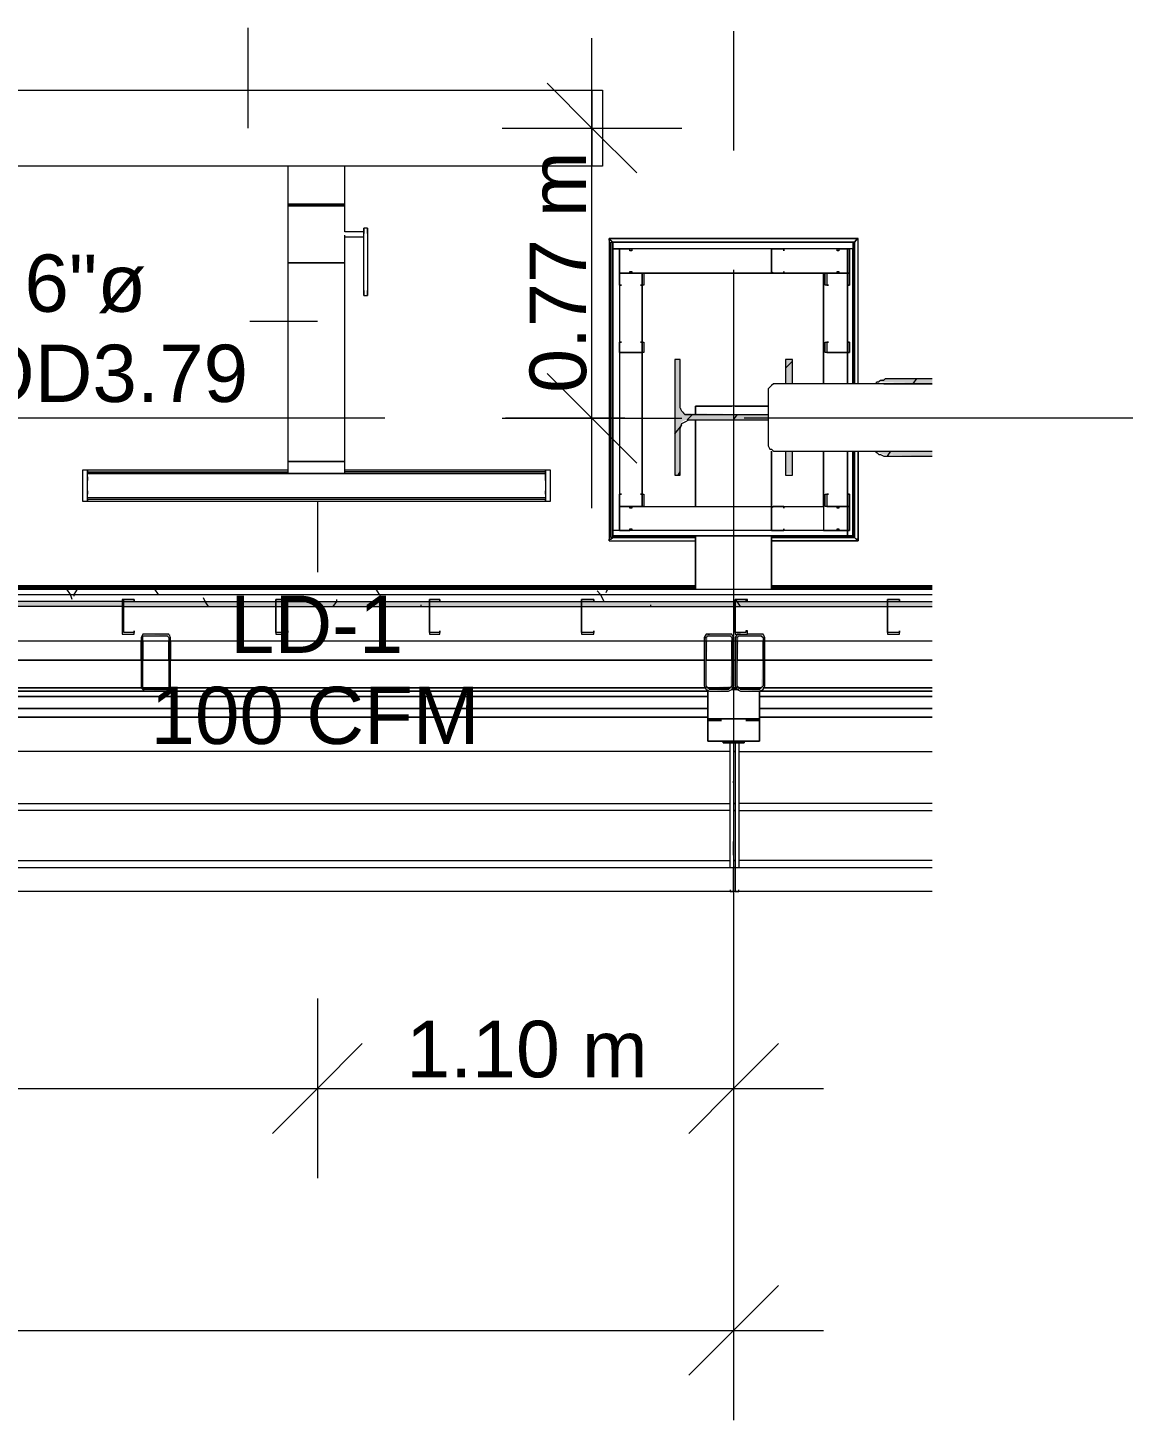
# Model space of a CAD drawing. Header units: metres. Extents: x -2 to 237, y -8 to 52.
# Drawn here: x 53.977 to 56.883, y 7.197 to 10.889 of the extents above; entities that cross this region are included whole.
import ezdxf

# ---------------------------------------------------------------- set-up
doc = ezdxf.new("R2010")
doc.units = ezdxf.units.M
doc.layers.add('HVAC - Ductos', color=5, linetype='Continuous', lineweight=0)
doc.layers.add('PDF4_Text', color=7, linetype='Continuous', lineweight=0)
doc.layers.add('PDF4_Geometry', color=7, linetype='Continuous', lineweight=0, true_color=0xaaaaaa)
doc.layers.add('PDF4_Solid Fills', color=7, linetype='Continuous', lineweight=0, true_color=0xffffff)
doc.styles.add('PDF Helvetica', font='')
doc.styles.get('PDF Helvetica').set_extended_font_data('Helvetica')

msp = doc.modelspace()

# ---------------------------------------------------------------- hatches: boundary and pattern name
at = {"layer": 'PDF4_Solid Fills', "lineweight": 0, "transparency": 33554559}
h = msp.add_hatch(color=256, dxfattribs=at)
h.paths.add_polyline_path([(56.0051, 9.767), (55.9868, 9.767), (55.9868, 9.7074), (56.0051, 9.7074)])
h.paths.add_polyline_path([(55.7073, 9.8815), (55.7073, 10.0098), (55.6936, 10.0098), (55.6936, 9.7028), (55.7073, 9.7028), (55.7073, 9.8311), (55.7119, 9.8448), (55.7211, 9.8494), (55.941, 9.8494), (55.941, 9.8632), (55.7211, 9.8678), (55.7165, 9.8724), (55.7119, 9.8724), (55.7119, 9.8815)])
h.paths.add_polyline_path([(55.9868, 9.9457), (56.0051, 9.9457), (56.0051, 10.0098), (55.9868, 10.0098)])
h = msp.add_hatch(color=256, dxfattribs=at)
h.paths.add_polyline_path([(56.2297, 9.767), (56.2342, 9.7624), (56.248, 9.7578), (56.3763, 9.7532), (56.3763, 9.767)])
h.paths.add_polyline_path([(56.3763, 9.9457), (56.3763, 9.9594), (56.248, 9.9594), (56.2342, 9.9548), (56.2251, 9.9503)])
h = msp.add_hatch(color=256, dxfattribs=at)
h.paths.add_polyline_path([(4.7138, 9.3546), (4.7138, 9.3684), (4.613, 9.3684), (4.613, 9.3546)])
h.paths.add_polyline_path([(51.3915, 9.3684), (51.3915, 9.3546), (52.1978, 9.3546), (52.1978, 9.3684)])
h.paths.add_polyline_path([(52.2024, 9.3684), (52.2024, 9.3546), (54.2275, 9.3546), (54.2275, 9.3684)])
h.paths.add_polyline_path([(54.2321, 9.3684), (54.2321, 9.3546), (56.3763, 9.3546), (56.3763, 9.3684)])
h.paths.add_polyline_path([(49.3618, 9.3684), (49.3618, 9.3546), (51.3869, 9.3546), (51.3869, 9.3684)])
h.paths.add_polyline_path([(47.3321, 9.3684), (47.3321, 9.3546), (49.3572, 9.3546), (49.3572, 9.3684)])
h.paths.add_polyline_path([(46.5212, 9.3684), (46.5212, 9.3546), (47.3275, 9.3546), (47.3275, 9.3684)])
h.paths.add_polyline_path([(44.4915, 9.3684), (44.4915, 9.3546), (46.5166, 9.3546), (46.5166, 9.3684)])
h.paths.add_polyline_path([(42.4619, 9.3684), (42.4619, 9.3546), (44.4869, 9.3546), (44.4869, 9.3684)])
h.paths.add_polyline_path([(41.6509, 9.3684), (41.6509, 9.3546), (42.4573, 9.3546), (42.4573, 9.3684)])
h.paths.add_polyline_path([(39.6212, 9.3684), (39.6212, 9.3546), (41.6463, 9.3546), (41.6463, 9.3684)])
h.paths.add_polyline_path([(36.7806, 9.3684), (36.7806, 9.3546), (39.6167, 9.3546), (39.6167, 9.3684)])
h.paths.add_polyline_path([(34.751, 9.3684), (34.751, 9.3546), (36.776, 9.3546), (36.776, 9.3684)])
h.paths.add_polyline_path([(31.9104, 9.3684), (31.9104, 9.3546), (34.7464, 9.3546), (34.7464, 9.3684)])
h.paths.add_polyline_path([(29.8807, 9.3684), (29.8807, 9.3546), (31.9058, 9.3546), (31.9058, 9.3684)])
h.paths.add_polyline_path([(29.0697, 9.3684), (29.0697, 9.3546), (29.8761, 9.3546), (29.8761, 9.3684)])
h.paths.add_polyline_path([(27.0401, 9.3684), (27.0401, 9.3546), (29.0652, 9.3546), (29.0652, 9.3684)])
h.paths.add_polyline_path([(25.0105, 9.3684), (25.0105, 9.3546), (27.0355, 9.3546), (27.0355, 9.3684)])
h.paths.add_polyline_path([(24.1995, 9.3684), (24.1995, 9.3546), (25.0059, 9.3546), (25.0059, 9.3684)])
h.paths.add_polyline_path([(22.1698, 9.3684), (22.1698, 9.3546), (24.1949, 9.3546), (24.1949, 9.3684)])
h.paths.add_polyline_path([(20.1402, 9.3684), (20.1402, 9.3546), (22.1652, 9.3546), (22.1652, 9.3684)])
h.paths.add_polyline_path([(19.3292, 9.3684), (19.3292, 9.3546), (20.1356, 9.3546), (20.1356, 9.3684)])
h.paths.add_polyline_path([(17.2996, 9.3684), (17.2996, 9.3546), (19.3247, 9.3546), (19.3247, 9.3684)])
h.paths.add_polyline_path([(14.4589, 9.3684), (14.4589, 9.3546), (17.295, 9.3546), (17.295, 9.3684)])
h.paths.add_polyline_path([(12.4293, 9.3684), (12.4293, 9.3546), (14.4543, 9.3546), (14.4543, 9.3684)])
h.paths.add_polyline_path([(9.5887, 9.3684), (9.5887, 9.3546), (12.4247, 9.3546), (12.4247, 9.3684)])
h.paths.add_polyline_path([(7.559, 9.3684), (7.559, 9.3546), (9.5841, 9.3546), (9.5841, 9.3684)])
h.paths.add_polyline_path([(6.7481, 9.3684), (6.7481, 9.3546), (7.5544, 9.3546), (7.5544, 9.3684)])
h.paths.add_polyline_path([(4.7184, 9.3684), (4.7184, 9.3546), (6.7435, 9.3546), (6.7435, 9.3684)])
h = msp.add_hatch(color=256, dxfattribs=at)
h.paths.add_polyline_path([(54.287, 9.2813), (54.3557, 9.2768), (54.3557, 9.2813)])
h.paths.add_polyline_path([(54.2825, 9.2722), (54.2779, 9.2722), (54.2779, 9.1393)])
h.paths.add_polyline_path([(54.287, 9.1347), (54.3457, 9.1302), (54.3466, 9.1302), (54.3466, 9.1347)])
h.paths.add_polyline_path([(54.3512, 9.1393), (54.3466, 9.1393), (54.3512, 9.1347)])
h.paths.add_polyline_path([(54.3557, 9.2722), (54.3512, 9.2722), (54.3512, 9.1393), (54.3557, 9.2708)])
msp.add_hatch(color=256, dxfattribs=at).paths.add_polyline_path([(55.7715, 9.1439), (55.7761, 9.1484), (55.7807, 9.2768), (55.8448, 9.2768), (55.8402, 9.1439), (55.7807, 9.1393), (55.7807, 9.1439), (55.7761, 9.1439), (55.7761, 9.1347), (55.7853, 9.1347), (55.8349, 9.1302), (55.8356, 9.1302), (55.8356, 9.1347), (55.8448, 9.1393), (55.8493, 9.2813), (55.7761, 9.2813), (55.7715, 9.2768)])
h = msp.add_hatch(color=256, dxfattribs=at)
h.paths.add_polyline_path([(55.8585, 9.1439), (55.8585, 9.1347), (55.8677, 9.1393), (55.8631, 9.1439)])
h.paths.add_polyline_path([(55.9273, 9.1393), (55.9318, 9.2805), (55.9318, 9.2813), (55.8585, 9.2813), (55.8539, 9.2768), (55.8539, 9.1439), (55.8585, 9.1484), (55.8631, 9.2768), (55.9273, 9.2768), (55.9227, 9.1439), (55.9181, 9.1393), (55.9273, 9.1347)])
h.paths.add_polyline_path([(55.8677, 9.1347), (55.9173, 9.1302), (55.9181, 9.1302), (55.9181, 9.1347)])

# ---------------------------------------------------------------- linework, layer by layer
at = {"layer": 'HVAC - Ductos', "lineweight": 0}
for points in [[(54.5619, 10.6237), (54.5619, 10.8894)], [(55.4737, 9.6157), (55.4737, 10.862)], [(55.3546, 10.7428), (55.4737, 10.6237), (55.5928, 10.5046)], [(55.2355, 10.6237), (55.4737, 10.6237), (55.7119, 10.6237)], [(54.8689, 10.1931), (54.8689, 10.3442), (54.8689, 10.3488), (54.8689, 10.3534), (54.8689, 10.358), (54.8689, 10.3534), (54.8689, 10.3488), (54.8689, 10.3442), (54.8689, 10.3488), (54.8185, 10.3488), (54.8185, 10.4176), (54.8185, 10.4221), (54.8185, 10.5229), (54.8093, 10.5229), (54.7956, 10.5229), (54.7819, 10.5229), (54.7635, 10.5229), (54.7452, 10.5229), (54.7223, 10.5229), (54.7039, 10.5229), (54.6902, 10.5229), (54.6765, 10.5229), (54.6719, 10.5229), (54.6673, 10.5229), (54.6673, 10.4221), (54.6673, 10.4176), (54.6673, 10.2663), (54.6719, 10.2663), (54.6765, 10.2663), (54.6902, 10.2663), (54.7039, 10.2663), (54.7223, 10.2663), (54.7452, 10.2663), (54.7635, 10.2663), (54.7819, 10.2663), (54.7956, 10.2663), (54.8093, 10.2663), (54.8185, 10.2663), (54.8185, 10.3351), (54.8689, 10.3351)], [(54.8689, 10.358), (54.8689, 10.3534), (54.8689, 10.358)], [(54.8781, 10.358), (54.8689, 10.358)], [(54.8781, 10.358), (54.8781, 10.3534), (54.8781, 10.358)], [(54.8781, 10.3442), (54.8781, 10.3488), (54.8781, 10.3534), (54.8781, 10.358), (54.8781, 10.3534), (54.8781, 10.3488), (54.8781, 10.3442), (54.8781, 10.1931)], [(54.8185, 10.3351), (54.8185, 10.3396)], [(54.8689, 10.1793), (54.8781, 10.1793)], [(54.7452, 10.1106), (54.5665, 10.1106)], [(55.3546, 9.9731), (55.4737, 9.854), (55.5928, 9.7349)], [(55.2355, 9.854), (55.4737, 9.854), (55.7119, 9.854)], [(54.1359, 9.6936), (54.1359, 9.7165), (54.1359, 9.712), (54.6673, 9.712)], [(54.6673, 9.7165), (54.1359, 9.7165)], [(54.6673, 9.7395), (54.6719, 9.7395), (54.6811, 9.7395), (54.6902, 9.7395), (54.7085, 9.7395), (54.7269, 9.7395), (54.7452, 9.7395), (54.7635, 9.7395), (54.7819, 9.7395), (54.7956, 9.7395), (54.8093, 9.7395), (54.8139, 9.7395), (54.8185, 9.7395)], [(54.8185, 9.7395), (54.8093, 9.7395), (54.7956, 9.7395), (54.7819, 9.7395), (54.7635, 9.7395), (54.7452, 9.7395), (54.7223, 9.7395), (54.7039, 9.7395), (54.6902, 9.7395), (54.6765, 9.7395), (54.6719, 9.7395), (54.6673, 9.7395)], [(55.35, 9.6936), (55.35, 9.7165), (55.35, 9.712), (54.8185, 9.712)], [(55.35, 9.7165), (54.8185, 9.7165)], [(55.35, 9.657), (55.35, 9.6341), (55.35, 9.6387), (54.1359, 9.6387), (54.1359, 9.6341), (54.1359, 9.657)], [(54.1359, 9.6341), (55.35, 9.6341)], [(54.7452, 9.6341), (54.7452, 9.4462)]]:
    msp.add_lwpolyline(points, dxfattribs=at)
for points in [[(53.0271, 10.7245), (55.4737, 10.7245), (55.4737, 10.5229), (53.0271, 10.5229)], [(55.5012, 10.7245), (55.5012, 10.5229), (55.4737, 10.5229), (55.4737, 10.7245)], [(54.8185, 10.4221), (54.8093, 10.4221), (54.7956, 10.4221), (54.7819, 10.4221), (54.7635, 10.4221), (54.7452, 10.4221), (54.7223, 10.4221), (54.7039, 10.4221), (54.6902, 10.4221), (54.6765, 10.4221), (54.6719, 10.4221), (54.6673, 10.4221), (54.6719, 10.4221), (54.6765, 10.4221), (54.6902, 10.4221), (54.7039, 10.4221), (54.7223, 10.4221), (54.7452, 10.4221), (54.7635, 10.4221), (54.7819, 10.4221), (54.7956, 10.4221), (54.8093, 10.4221)], [(54.7452, 10.4221), (54.7635, 10.4221), (54.7819, 10.4221), (54.7956, 10.4221), (54.8093, 10.4221), (54.8185, 10.4221), (54.8093, 10.4221), (54.7956, 10.4221), (54.7819, 10.4221), (54.7635, 10.4221), (54.7452, 10.4221), (54.7223, 10.4221), (54.7039, 10.4221), (54.6902, 10.4221), (54.6765, 10.4221), (54.6719, 10.4221), (54.6673, 10.4221), (54.6719, 10.4221), (54.6765, 10.4221), (54.6902, 10.4221), (54.7039, 10.4221), (54.7223, 10.4221)], [(54.8185, 10.4176), (54.8093, 10.4176), (54.7956, 10.4176), (54.7819, 10.4176), (54.7635, 10.4176), (54.7452, 10.4176), (54.7223, 10.4176), (54.7039, 10.4176), (54.6902, 10.4176), (54.6765, 10.4176), (54.6719, 10.4176), (54.6673, 10.4176), (54.6719, 10.4176), (54.6765, 10.4176), (54.6902, 10.4176), (54.7039, 10.4176), (54.7223, 10.4176), (54.7452, 10.4176), (54.7635, 10.4176), (54.7819, 10.4176), (54.7956, 10.4176), (54.8093, 10.4176)], [(54.6673, 10.4176), (54.6719, 10.4176), (54.6765, 10.4176), (54.6902, 10.4176), (54.7039, 10.4176), (54.7223, 10.4176), (54.7452, 10.4176), (54.7635, 10.4176), (54.7819, 10.4176), (54.7956, 10.4176), (54.8093, 10.4176), (54.8185, 10.4176), (54.8093, 10.4176), (54.7956, 10.4176), (54.7819, 10.4176), (54.7635, 10.4176), (54.7452, 10.4176), (54.7223, 10.4176), (54.7039, 10.4176), (54.6902, 10.4176), (54.6765, 10.4176), (54.6719, 10.4176)], [(54.6673, 9.7074), (54.6719, 9.7074), (54.6811, 9.7074), (54.6902, 9.7074), (54.7085, 9.7074), (54.7269, 9.7074), (54.7452, 9.7074), (54.7635, 9.7074), (54.7819, 9.7074), (54.7956, 9.7074), (54.8093, 9.7074), (54.8139, 9.7074), (54.8185, 9.7074), (54.8185, 9.7395), (54.8185, 10.2663), (54.8093, 10.2663), (54.7956, 10.2663), (54.7819, 10.2663), (54.7635, 10.2663), (54.7452, 10.2663), (54.7223, 10.2663), (54.7039, 10.2663), (54.6902, 10.2663), (54.6765, 10.2663), (54.6719, 10.2663), (54.6673, 10.2663), (54.6673, 9.7395)], [(54.8689, 10.1931), (54.8689, 10.1885), (54.8689, 10.1839), (54.8689, 10.1793), (54.8689, 10.1839), (54.8689, 10.1885)], [(54.8781, 10.1931), (54.8781, 10.1885), (54.8781, 10.1839), (54.8781, 10.1793), (54.8781, 10.1839), (54.8781, 10.1885)], [(54.1221, 9.6341), (54.1359, 9.6341), (54.1359, 9.7165), (54.1221, 9.7165)], [(55.3637, 9.6341), (55.3637, 9.7165), (55.35, 9.7165), (55.35, 9.6341)], [(54.1359, 9.7074), (55.35, 9.7074), (54.1359, 9.7074), (55.35, 9.7074), (55.35, 9.6433), (54.1359, 9.6433)], [(54.1359, 9.6982), (54.1359, 9.6936), (54.1359, 9.6891), (54.1359, 9.6936)], [(55.35, 9.6891), (55.35, 9.6936), (55.35, 9.6982), (55.35, 9.6936)], [(54.1359, 9.6616), (54.1359, 9.657), (54.1359, 9.6524), (54.1359, 9.657)], [(55.35, 9.6524), (55.35, 9.657), (55.35, 9.6616), (55.35, 9.657)]]:
    msp.add_lwpolyline(points, close=True, dxfattribs=at)
at = {"layer": 'HVAC - Ductos', "color": 252, "lineweight": 0, "true_color": 0x939598}
for points in [[(54.7452, 8.3146), (54.7452, 8.0763), (54.7452, 7.8381)], [(55.8493, 8.3146), (55.8493, 8.0763), (55.8493, 7.8381)], [(54.8643, 8.1954), (54.7452, 8.0763), (54.6261, 7.9572)], [(55.9685, 8.1954), (55.8493, 8.0763), (55.7303, 7.9572)], [(6.6289, 8.0763), (17.4508, 8.0763), (19.4621, 8.0763), (21.7666, 8.0763), (23.8742, 8.0763), (26.866, 8.0763), (29.0606, 8.0763), (31.5576, 8.0763), (33.6377, 8.0763), (35.704, 8.0763), (38.6683, 8.0763), (40.7575, 8.0763), (43.1582, 8.0763), (45.165, 8.0763), (47.9644, 8.0763), (49.9391, 8.0763), (52.3582, 8.0763), (54.7452, 8.0763), (56.0876, 8.0763)], [(55.8493, 7.6732), (55.8493, 7.4349), (55.8493, 7.1967)], [(55.9685, 7.554), (55.8493, 7.4349), (55.7303, 7.3158)], [(6.6289, 7.4349), (16.0625, 7.4349), (25.2579, 7.4349), (37.4404, 7.4349), (46.6541, 7.4349), (56.0876, 7.4349)]]:
    msp.add_lwpolyline(points, dxfattribs=at)
at = {"layer": 'PDF4_Geometry', "lineweight": 0}
for points in [[(55.8493, 10.8803), (55.8493, 10.5641)], [(56.1793, 10.3305), (55.5195, 10.3305)], [(55.5195, 10.3305), (55.5195, 9.5287)], [(55.5195, 10.3305), (55.5195, 9.5287)], [(55.5195, 10.3305), (55.5195, 9.5287)], [(55.5195, 10.3305), (55.5195, 9.5287)], [(56.1793, 10.3305), (55.5195, 10.3305)], [(55.5286, 10.3214), (56.1701, 10.3214), (55.5286, 10.3214)], [(55.5286, 10.3214), (55.5286, 9.5425), (55.5286, 10.3214)], [(55.5286, 10.3214), (56.1701, 10.3214), (55.5286, 10.3214)], [(56.1701, 10.3214), (55.5286, 10.3214), (56.1701, 10.3214)], [(56.1793, 9.9457), (56.1793, 10.3305)], [(56.1793, 9.9457), (56.1793, 10.3305)], [(56.1793, 9.9457), (56.1793, 10.3305)], [(56.1793, 9.9457), (56.1793, 10.3305)], [(55.8493, 10.248), (55.8493, 8.791)], [(55.941, 9.8632), (55.7303, 9.8632), (55.7211, 9.8632), (55.7119, 9.8724), (55.7073, 9.8815), (55.7073, 10.0098), (55.6936, 10.0098), (55.6936, 9.7028), (55.7073, 9.7028), (55.7073, 9.8265), (55.7119, 9.8402), (55.7211, 9.8448), (55.7303, 9.8494), (55.941, 9.8494)], [(56.0052, 9.9457), (56.0052, 10.0098), (55.9868, 10.0098), (55.9868, 9.9457)], [(55.9868, 9.9869), (56.0052, 10.0052)], [(56.3763, 9.9457), (55.9548, 9.9457), (55.9502, 9.9411), (55.9456, 9.9365), (55.941, 9.9319), (55.941, 9.9273), (55.941, 9.9227), (55.941, 9.7898), (55.941, 9.7853), (55.941, 9.7807), (55.9456, 9.7716), (55.9502, 9.7716), (55.9548, 9.767), (56.3763, 9.767)], [(56.2251, 9.9457), (56.2297, 9.9503), (56.2342, 9.9503), (56.2388, 9.9548), (56.248, 9.9548), (56.2525, 9.9594), (56.3762, 9.9594)], [(56.248, 9.9457), (56.2525, 9.9457), (56.3762, 9.9457)], [(56.3259, 9.9457), (56.335, 9.9594)], [(55.7257, 9.8494), (55.7394, 9.8632)], [(55.8677, 9.886), (55.8631, 9.886), (55.8585, 9.886), (55.8539, 9.886), (55.8585, 9.886), (55.8631, 9.886), (55.8677, 9.886), (55.941, 9.886), (55.7486, 9.886), (55.8265, 9.886), (55.8311, 9.886), (55.8356, 9.886), (55.8402, 9.886), (55.8448, 9.886), (55.8402, 9.886), (55.8356, 9.886), (55.8311, 9.886), (55.8265, 9.886)], [(55.8493, 9.8494), (55.8585, 9.8632)], [(54.9239, 9.854), (53.6547, 9.854)], [(55.5607, 9.854), (55.2446, 9.854)], [(55.6936, 9.8128), (55.7119, 9.8357)], [(57.3338, 9.854), (55.8769, 9.854)], [(55.9502, 9.6203), (55.9502, 9.767), (55.9502, 9.6203)], [(55.9868, 9.767), (55.9868, 9.7028), (56.0052, 9.7028), (56.0052, 9.767)], [(56.1701, 9.767), (56.1701, 9.5379), (56.1701, 9.767)], [(56.1701, 9.767), (56.1701, 9.5379), (56.1701, 9.767)], [(56.2251, 9.767), (56.2297, 9.7624), (56.2342, 9.7578), (56.2388, 9.7578), (56.248, 9.7532), (56.2525, 9.7532), (56.3762, 9.7532)], [(56.248, 9.767), (56.2525, 9.767), (56.3762, 9.767)], [(56.2571, 9.7532), (56.2663, 9.767)], [(55.7027, 9.7028), (55.7073, 9.712)], [(55.5195, 9.5287), (55.5195, 9.5333), (55.5241, 9.5333), (55.5286, 9.5379)], [(55.5195, 9.5287), (55.5195, 9.5333), (55.5241, 9.5333), (55.5286, 9.5379)], [(55.5195, 9.5333), (55.5195, 9.5287)], [(55.5195, 9.5333), (55.5195, 9.5287)], [(55.5195, 9.5287), (55.7486, 9.5287)], [(55.5195, 9.5287), (55.7486, 9.5287)], [(55.5195, 9.5287), (55.7486, 9.5287)], [(55.5195, 9.5287), (55.7486, 9.5287)], [(55.5241, 9.5379), (55.7486, 9.5379)], [(55.5241, 9.5379), (55.5286, 9.5379)], [(55.5286, 9.5425), (56.1655, 9.5425), (55.5286, 9.5425)], [(55.5286, 9.5379), (55.7486, 9.5379)], [(55.7486, 9.5379), (55.5286, 9.5379)], [(55.5286, 9.5379), (55.7486, 9.5379)], [(4.613, 9.4005), (56.3763, 9.4005)], [(4.613, 9.3867), (56.3763, 9.3867)], [(46.7548, 9.4005), (55.7486, 9.4005)], [(46.7548, 9.4005), (55.7486, 9.4005)], [(55.7486, 9.4005), (46.7548, 9.4005)], [(46.7548, 9.4005), (55.7486, 9.4005)], [(55.7486, 9.4005), (46.7548, 9.4005)], [(46.7548, 9.4005), (55.7486, 9.4005)], [(46.7548, 9.4005), (55.7486, 9.4005)], [(55.7486, 9.4005), (46.7548, 9.4005)], [(56.3763, 9.4005), (55.9502, 9.4005)], [(56.3763, 9.4005), (55.9502, 9.4005)], [(55.9502, 9.4005), (56.3763, 9.4005)], [(56.3763, 9.4005), (55.9502, 9.4005)], [(55.9502, 9.4005), (56.3763, 9.4005)], [(56.3763, 9.4005), (55.9502, 9.4005)], [(54.2275, 9.3546), (53.8243, 9.3546), (53.4165, 9.3546), (53.0133, 9.3546), (52.6056, 9.3546), (52.2024, 9.3546), (51.7946, 9.3546), (51.3915, 9.3546)], [(54.2275, 9.3684), (53.8243, 9.3684), (53.4165, 9.3684), (53.0133, 9.3684), (52.6056, 9.3684), (52.2024, 9.3684)], [(54.2321, 9.3684), (54.6353, 9.3684), (55.043, 9.3684), (55.4462, 9.3684), (55.8539, 9.3684), (56.2571, 9.3684), (56.3762, 9.3684)], [(54.2321, 9.3546), (54.6353, 9.3546), (55.043, 9.3546), (55.4462, 9.3546), (55.8539, 9.3546), (56.2571, 9.3546), (56.3762, 9.3546)], [(55.7715, 9.2722), (55.7761, 9.2722)], [(55.7807, 9.2813), (55.7853, 9.2813)], [(55.8677, 9.2813), (55.8585, 9.2813), (55.8539, 9.2722), (55.8539, 9.1439), (55.8585, 9.1347), (55.8677, 9.1301), (55.9181, 9.1301), (55.9273, 9.1347), (55.9318, 9.1439), (55.9318, 9.2722), (55.9273, 9.2813), (55.9181, 9.2813), (55.886, 9.2813)], [(56.3763, 9.263), (4.613, 9.263)], [(54.2779, 9.2126), (54.2779, 9.263)], [(54.2825, 9.263), (54.2825, 9.2126)], [(54.3512, 9.2126), (54.3512, 9.263)], [(54.3558, 9.263), (54.3558, 9.2126)], [(55.7715, 9.263), (55.7715, 9.2126)], [(55.7761, 9.263), (55.7761, 9.2126)], [(55.8448, 9.2126), (55.8448, 9.263)], [(55.8493, 9.2126), (55.8493, 9.263)], [(55.8539, 9.263), (55.8539, 9.2126)], [(55.8585, 9.263), (55.8585, 9.2126)], [(55.9273, 9.2126), (55.9273, 9.263)], [(55.9318, 9.2126), (55.9318, 9.263)], [(55.8448, 9.1347), (55.8631, 9.1347), (55.8448, 9.1347)], [(55.8448, 9.1347), (55.8631, 9.1347), (55.8448, 9.1347)], [(54.2779, 9.0614), (54.3512, 9.0614)], [(49.7192, 8.5986), (52.7888, 8.5986), (52.7888, 8.6032), (52.7888, 8.6078), (52.7888, 8.6169), (52.7888, 8.6307), (52.7888, 8.6445), (52.7888, 8.6628), (52.7888, 8.9927), (52.7842, 8.9927), (52.7706, 8.9927), (52.7842, 8.9927), (52.7888, 8.9927), (52.798, 8.9927), (52.8118, 8.9927), (52.8026, 8.9927), (52.8118, 8.9927), (52.798, 8.9927), (52.798, 8.6628), (55.8402, 8.6628), (55.8402, 8.9927)], [(55.8539, 8.9927), (55.8631, 8.9927), (55.8769, 8.9927), (55.8677, 8.9927), (55.8769, 8.9927), (55.8219, 8.9927), (55.8402, 8.9927), (55.8356, 8.9927), (55.8402, 8.9927), (55.8219, 8.9927), (55.8219, 8.9973), (55.8219, 8.9927), (55.8769, 8.9927), (55.8677, 8.9927), (55.8769, 8.9927), (55.8631, 8.9927), (55.8539, 8.9927), (55.8493, 8.9927), (55.8356, 8.9927), (55.8493, 8.9927), (55.8539, 8.9927), (55.8539, 8.6628), (55.8539, 8.6445), (55.8539, 8.6307), (55.8539, 8.6169), (55.8539, 8.6078), (55.8539, 8.6032), (55.8539, 8.5986), (52.7842, 8.5986)], [(55.8311, 8.9927), (55.8219, 8.9927), (55.8311, 8.9927)], [(55.8311, 8.9927), (55.8219, 8.9927), (55.8311, 8.9927)], [(55.8493, 8.9927), (55.8493, 8.6628)], [(55.8631, 8.9927), (55.8631, 8.6628), (56.3762, 8.6628)], [(55.8402, 8.9697), (52.798, 8.9697)], [(55.8631, 8.9697), (56.3762, 8.9697)], [(55.8493, 8.8873), (55.8493, 8.8918)], [(52.798, 8.8323), (55.8402, 8.8323)], [(56.3762, 8.8323), (55.8631, 8.8323)], [(55.8402, 8.814), (52.798, 8.814)], [(55.8493, 8.791), (55.8493, 8.3146)], [(55.8631, 8.814), (56.3762, 8.814)], [(55.8493, 8.6948), (55.8493, 8.7315)], [(52.798, 8.6812), (55.8402, 8.6812)], [(56.3762, 8.6812), (55.8631, 8.6812)], [(34.4073, 8.6628), (37.4587, 8.6628), (37.4541, 8.6628), (40.5238, 8.6628), (40.5192, 8.6628), (43.5935, 8.6628), (43.5844, 8.6628), (46.6587, 8.6628), (46.6541, 8.6628), (49.7237, 8.6628), (49.7192, 8.6628), (52.7888, 8.6628), (52.7842, 8.6628), (55.8539, 8.6628), (55.8493, 8.6628), (56.3762, 8.6628)], [(56.3762, 8.5986), (55.8493, 8.5986), (55.8493, 8.6032), (55.8493, 8.6078), (55.8493, 8.6169), (55.8493, 8.6307), (55.8493, 8.6445), (55.8493, 8.6628), (55.8539, 8.6628)], [(55.8402, 8.6032), (55.8402, 8.5986), (55.8493, 8.5986), (55.8493, 8.6032)], [(55.8539, 8.6032), (55.8539, 8.5986), (55.8631, 8.5986), (55.8631, 8.6032)]]:
    msp.add_lwpolyline(points, dxfattribs=at)
for points in [[(55.5195, 10.3305), (56.1793, 10.3305), (56.1747, 10.3259), (56.1701, 10.3214), (55.5286, 10.3214), (55.5286, 9.5379), (55.5241, 9.5333), (55.5286, 9.5379), (55.5286, 10.3214), (56.1701, 10.3214), (55.5286, 10.3214), (56.1701, 10.3214), (56.1747, 10.3259), (56.1793, 10.3305), (55.5195, 10.3305), (55.5195, 10.3259)], [(56.0876, 9.9457), (56.0876, 10.2389), (55.6066, 10.2389), (55.6066, 9.6203), (56.0876, 9.6203), (56.0876, 9.5562), (55.547, 9.5562), (55.5286, 9.5562), (55.5286, 10.303), (55.547, 10.303), (55.547, 9.5562), (55.547, 9.6203), (55.6066, 9.6203), (56.0876, 9.6203), (56.0876, 9.767), (56.0876, 9.6203), (56.0876, 9.5562), (56.1518, 9.5562), (55.5286, 9.5562), (55.5286, 9.5425), (55.7486, 9.5425), (55.5286, 9.5425), (56.0876, 9.5425), (56.1701, 9.5425), (56.1701, 9.767), (56.1701, 9.5425), (56.1701, 9.767), (56.1701, 9.5379), (55.9502, 9.5379), (56.1701, 9.5379), (55.9502, 9.5379), (56.1701, 9.5379), (56.1747, 9.5333), (56.1793, 9.5333), (56.1793, 9.5287), (56.1793, 9.5333), (56.1747, 9.5333), (56.1701, 9.5379), (55.9502, 9.5379), (56.1701, 9.5379), (56.1747, 9.5333), (56.1793, 9.5333), (56.1793, 9.5287), (56.1793, 9.767), (56.1793, 9.5287), (55.9502, 9.5287), (56.1793, 9.5287), (55.9502, 9.5287), (56.1793, 9.5287), (56.1793, 9.767), (56.1793, 9.5287), (56.1793, 9.5333), (56.1747, 9.5333), (56.1701, 9.5379), (56.1701, 9.767), (56.1701, 9.5425), (56.1655, 9.5425), (56.1655, 9.767), (56.1655, 9.5425), (56.1518, 9.5425), (56.1518, 9.5562), (56.1518, 9.767), (56.1518, 9.5425), (55.5286, 9.5425), (55.5286, 10.3214), (55.5241, 10.3214), (55.5286, 10.3214), (55.5241, 10.3259), (55.5195, 10.3259), (55.5195, 10.3305), (55.5195, 10.3259), (55.5241, 10.3259), (55.5286, 10.3214), (55.5241, 10.3214), (55.5286, 10.3214), (55.5286, 9.5425), (55.5286, 9.6203), (55.5286, 10.2389), (55.5286, 10.3214), (55.5286, 9.5379), (55.5286, 10.3214), (56.1655, 10.3214), (56.1655, 10.303), (55.5286, 10.303), (55.5286, 10.3214), (55.5241, 10.3259), (55.5286, 10.3214), (56.1701, 10.3214), (56.1701, 9.9457), (56.1701, 10.3214), (56.1747, 10.3259), (56.1793, 10.3305), (56.1747, 10.3259), (56.1701, 10.3214), (56.1701, 10.2389), (56.1701, 9.9457), (56.1701, 10.3214), (56.1701, 9.9457), (56.1701, 10.3214), (56.1655, 10.3214), (56.1655, 9.9457), (56.1655, 10.303), (56.1518, 10.303), (56.1518, 9.9457), (56.1518, 10.2389), (56.0876, 10.2389)], [(55.5241, 9.5379), (55.5241, 10.3214)], [(55.547, 10.2389), (55.547, 10.2434), (55.547, 10.303), (55.579, 10.303), (55.579, 10.2984), (55.5744, 10.2984), (55.5744, 10.303), (55.547, 10.303), (55.547, 10.2434), (55.547, 10.2389), (55.5744, 10.2389), (55.5744, 10.2434), (55.579, 10.2434), (55.579, 10.2389)], [(55.6066, 10.2389), (56.0876, 10.2389), (56.1518, 10.2389), (56.1518, 10.303), (55.547, 10.303), (55.547, 10.2389)], [(55.9548, 10.2389), (55.9502, 10.2389), (55.9502, 10.2434), (55.9502, 10.303), (55.9548, 10.303), (55.9822, 10.303), (55.9822, 10.2984), (55.9822, 10.303), (55.9548, 10.303), (55.9502, 10.303), (55.9502, 10.2434), (55.9548, 10.2389), (55.9822, 10.2389)], [(56.1563, 10.303), (56.1563, 10.2434), (56.1563, 10.2389), (56.1242, 10.2389), (56.1242, 10.2434), (56.1288, 10.2434), (56.1288, 10.2389), (56.1563, 10.2389), (56.1563, 10.2434), (56.1563, 10.303), (56.1288, 10.303), (56.1288, 10.2984), (56.1242, 10.2984), (56.1242, 10.303)], [(56.1701, 10.3214), (56.1701, 9.9457)], [(56.1701, 10.3214), (56.1701, 9.9457)], [(55.547, 10.2389), (55.6066, 10.2389), (55.6111, 10.2389), (55.6111, 10.2068), (55.602, 10.2068), (55.6066, 10.2068), (55.6066, 10.2389), (55.547, 10.2389), (55.547, 10.2068)], [(55.547, 9.6203), (55.6066, 9.6203), (55.6066, 10.2389), (55.547, 10.2389)], [(55.9822, 10.2434), (55.9822, 10.2389)], [(56.0922, 10.2389), (56.0968, 10.2389), (56.1563, 10.2389), (56.1563, 10.2068), (56.1518, 10.2068), (56.1563, 10.2068), (56.1563, 10.2389), (56.0968, 10.2389), (56.0968, 10.2068), (56.1014, 10.2068), (56.0922, 10.2068)], [(55.5516, 10.2068), (55.547, 10.2068)], [(55.6111, 10.0281), (55.6066, 10.0281), (55.547, 10.0281), (55.547, 10.0556), (55.5516, 10.0556), (55.547, 10.0556), (55.547, 10.0281), (55.6066, 10.0281), (55.6066, 10.0556), (55.602, 10.0556), (55.6111, 10.0556)], [(56.1563, 10.0281), (56.0968, 10.0281), (56.0922, 10.0281), (56.0922, 10.0556), (56.1014, 10.0556), (56.0968, 10.0556), (56.0968, 10.0281), (56.1563, 10.0281), (56.1563, 10.0556)], [(56.1518, 10.0556), (56.1563, 10.0556)], [(55.7486, 9.8632), (55.7486, 9.886)], [(55.7486, 9.6203), (55.7486, 9.8494)], [(55.6111, 9.6203), (55.6066, 9.6203), (55.547, 9.6203), (55.547, 9.6524), (55.5516, 9.6524), (55.547, 9.6524), (55.547, 9.6203), (55.6066, 9.6203), (55.6066, 9.6524), (55.602, 9.6524), (55.6111, 9.6524)], [(56.1563, 9.6203), (56.0968, 9.6203), (56.0922, 9.6203), (56.0922, 9.6524), (56.1014, 9.6524), (56.0968, 9.6524), (56.0968, 9.6203), (56.1563, 9.6203), (56.1563, 9.6524)], [(56.1518, 9.6524), (56.1563, 9.6524)], [(55.547, 9.5562), (55.547, 9.6157), (55.547, 9.6203), (55.579, 9.6203), (55.579, 9.6157), (55.5744, 9.6157), (55.5744, 9.6203), (55.547, 9.6203), (55.547, 9.6157), (55.547, 9.5562), (55.5744, 9.5562), (55.5744, 9.5608), (55.579, 9.5608), (55.579, 9.5562)], [(55.9548, 9.5562), (55.9502, 9.5562), (55.9502, 9.6157), (55.9502, 9.6203), (55.9548, 9.6203), (55.9822, 9.6203), (55.9822, 9.6157), (55.9822, 9.6203), (55.9548, 9.6203), (55.9502, 9.6157), (55.9502, 9.5562), (55.9548, 9.5562), (55.9822, 9.5562)], [(56.1563, 9.6203), (56.1563, 9.6157), (56.1563, 9.5562), (56.1242, 9.5562), (56.1242, 9.5608), (56.1288, 9.5608), (56.1288, 9.5562), (56.1563, 9.5562), (56.1563, 9.6157), (56.1563, 9.6203), (56.1288, 9.6203), (56.1288, 9.6157), (56.1242, 9.6157), (56.1242, 9.6203)], [(55.5286, 9.5379), (55.5241, 9.5379), (55.7486, 9.5379)], [(55.7486, 9.4005), (55.7486, 9.5425)], [(55.9502, 9.4005), (55.9502, 9.5425)], [(56.1701, 9.5425), (55.9502, 9.5425)], [(55.9822, 9.5608), (55.9822, 9.5562)], [(46.7548, 9.4096), (55.7486, 9.4096)], [(46.7548, 9.4096), (55.7486, 9.4096)], [(46.7548, 9.405), (55.7486, 9.405)], [(56.3763, 9.4096), (55.9502, 9.4096)], [(56.3763, 9.4096), (55.9502, 9.4096)], [(56.3763, 9.405), (55.9502, 9.405)], [(56.3763, 9.4005), (55.9502, 9.4005)], [(54.2595, 9.3729), (54.2321, 9.3729), (54.2275, 9.3729), (54.2275, 9.2859), (54.2275, 9.2813), (54.2321, 9.2813), (54.2595, 9.2813), (54.2595, 9.2904), (54.2595, 9.2859), (54.2321, 9.2859), (54.2321, 9.3729), (54.2595, 9.3729), (54.2595, 9.3684)], [(54.6673, 9.3729), (54.6353, 9.3729), (54.6353, 9.2859), (54.6353, 9.2813), (54.6673, 9.2813), (54.6673, 9.2904), (54.6673, 9.2859), (54.6353, 9.2859), (54.6353, 9.3729), (54.6673, 9.3729), (54.6673, 9.3684)], [(55.0705, 9.3729), (55.043, 9.3729), (55.043, 9.2859), (55.043, 9.2813), (55.0705, 9.2813), (55.0705, 9.2904), (55.0705, 9.2859), (55.043, 9.2859), (55.043, 9.3729), (55.0705, 9.3729), (55.0705, 9.3684)], [(55.4782, 9.3729), (55.4508, 9.3729), (55.4462, 9.3729), (55.4462, 9.2859), (55.4462, 9.2813), (55.4508, 9.2813), (55.4782, 9.2813), (55.4782, 9.2904), (55.4782, 9.2859), (55.4508, 9.2859), (55.4462, 9.2859), (55.4462, 9.3729), (55.4508, 9.3729), (55.4782, 9.3729), (55.4782, 9.3684)], [(55.886, 9.3729), (55.8539, 9.3729), (55.8539, 9.2859), (55.8539, 9.2813), (55.886, 9.2813), (55.886, 9.2904), (55.8814, 9.2904), (55.8814, 9.2859), (55.8539, 9.2859), (55.8539, 9.3729), (55.8814, 9.3729), (55.8814, 9.3684), (55.886, 9.3684)], [(56.2892, 9.3729), (56.2617, 9.3729), (56.2571, 9.3729), (56.2571, 9.2859), (56.2571, 9.2813), (56.2617, 9.2813), (56.2892, 9.2813), (56.2892, 9.2904), (56.2892, 9.2859), (56.2617, 9.2859), (56.2571, 9.2859), (56.2571, 9.3729), (56.2617, 9.3729), (56.2892, 9.3729), (56.2892, 9.3684)], [(54.2779, 9.1393), (54.2825, 9.1347), (54.287, 9.1301), (54.3466, 9.1301), (54.3512, 9.1347), (54.3558, 9.1393), (54.3558, 9.2722), (54.3512, 9.2813), (54.3466, 9.2813), (54.287, 9.2813), (54.2825, 9.2813), (54.2779, 9.2722)], [(54.3466, 9.1347), (54.287, 9.1347), (54.2825, 9.1347), (54.2825, 9.1393), (54.2825, 9.2722), (54.2825, 9.2768), (54.287, 9.2768), (54.3466, 9.2768), (54.3512, 9.2722), (54.3512, 9.1393)], [(55.8356, 9.2813), (55.7853, 9.2813), (55.7761, 9.2813), (55.7715, 9.2722), (55.7715, 9.1439), (55.7761, 9.1347), (55.7853, 9.1301), (55.8356, 9.1301), (55.8448, 9.1347), (55.8493, 9.1439), (55.8493, 9.2722), (55.8448, 9.2813)], [(55.7761, 9.2722), (55.7807, 9.2768), (55.7853, 9.2768), (55.8356, 9.2768), (55.8402, 9.2768), (55.8448, 9.2722), (55.8448, 9.1439), (55.8402, 9.1393), (55.8356, 9.1347), (55.7853, 9.1347), (55.7807, 9.1393), (55.7761, 9.1439)], [(55.9181, 9.2768), (55.9227, 9.2768), (55.9273, 9.2722), (55.9273, 9.1439), (55.9227, 9.1393), (55.9181, 9.1347), (55.8677, 9.1347), (55.8631, 9.1393), (55.8585, 9.1439), (55.8585, 9.2722), (55.8631, 9.2768), (55.8677, 9.2768)], [(52.8209, 9.2126), (54.2779, 9.2126)], [(54.2825, 9.2126), (54.3145, 9.2126)], [(54.3145, 9.2126), (54.3512, 9.2126)], [(54.3558, 9.2126), (55.7715, 9.2126)], [(55.7761, 9.2126), (55.8448, 9.2126)], [(55.8539, 9.2126), (55.8493, 9.2126)], [(55.9273, 9.2126), (55.8585, 9.2126)], [(55.9318, 9.2126), (56.3763, 9.2126)], [(54.2779, 9.1393), (52.8209, 9.1393)], [(54.3145, 9.1301), (52.853, 9.1301)], [(54.3145, 9.1393), (54.2825, 9.1393)], [(55.7761, 9.1393), (54.3512, 9.1393), (54.3145, 9.1393), (54.3512, 9.1393)], [(55.7807, 9.1301), (54.3145, 9.1301)], [(55.8402, 9.1393), (55.7807, 9.1393)], [(55.8219, 8.9973), (55.7807, 8.9973), (55.7807, 9.0477), (55.7807, 9.0522), (55.7807, 9.0568), (55.7807, 9.0614), (55.7807, 9.1301), (55.7807, 9.0614), (55.7807, 9.0568), (55.7807, 9.0522), (55.7807, 9.0477), (55.7807, 8.9973), (55.8219, 8.9973), (55.8173, 8.9973), (55.8219, 8.9973), (55.8219, 8.9927)], [(55.9181, 8.9973), (55.8769, 8.9973), (55.8769, 8.9927), (55.8769, 8.9973), (55.8769, 8.9927), (55.8769, 8.9973), (55.8814, 8.9973), (55.8769, 8.9973), (55.8219, 8.9973), (55.8173, 8.9973), (55.8219, 8.9973), (55.8769, 8.9973), (55.8814, 8.9973), (55.8769, 8.9973), (55.9181, 8.9973), (55.9181, 9.0477), (55.9181, 9.0522), (55.9181, 9.0568), (55.9181, 9.0614), (55.9181, 9.1301), (55.9181, 9.0614), (55.9181, 9.0568), (55.9181, 9.0522), (55.9181, 9.0477)], [(55.8448, 9.1347), (55.8631, 9.1347)], [(55.8585, 9.1393), (55.8493, 9.1393)], [(55.9227, 9.1393), (55.8631, 9.1393)], [(56.3763, 9.1301), (55.9181, 9.1301)], [(55.9273, 9.1393), (56.3763, 9.1393)], [(54.3145, 9.1164), (52.853, 9.1164)], [(54.3145, 9.0843), (52.853, 9.0843)], [(55.7807, 9.1164), (54.3145, 9.1164)], [(55.7807, 9.0843), (54.3145, 9.0843)], [(56.3763, 9.1164), (55.9181, 9.1164)], [(56.3763, 9.0843), (55.9181, 9.0843)], [(54.3145, 9.0614), (52.853, 9.0614)], [(55.7807, 9.0614), (54.3145, 9.0614)], [(55.7807, 9.0568), (55.9181, 9.0568)], [(55.8173, 9.0522), (55.7807, 9.0522)], [(55.9181, 9.0522), (55.8814, 9.0522)], [(55.9181, 9.0614), (56.3763, 9.0614)], [(55.8493, 8.9697), (55.8539, 8.9697)], [(55.8539, 8.8323), (55.8493, 8.8323)], [(55.8493, 8.814), (55.8539, 8.814)], [(55.8539, 8.6812), (55.8493, 8.6812)]]:
    msp.add_lwpolyline(points, close=True, dxfattribs=at)
at = {"layer": 'PDF4_Geometry', "color": 254, "lineweight": 0, "true_color": 0xeaeaea}
for points in [[(54.0946, 9.3729), (54.09, 9.3867), (54.0809, 9.4005)], [(54.1083, 9.4005), (54.0992, 9.3867), (54.0992, 9.3821)], [(54.3237, 9.3867), (54.3145, 9.4005)], [(54.9147, 9.3775), (54.9102, 9.3867), (54.901, 9.4005)], [(55.5058, 9.3684), (55.4966, 9.3867), (55.4874, 9.3959)], [(55.5149, 9.4005), (55.5104, 9.3913)], [(54.4566, 9.3546), (54.4474, 9.3684), (54.4428, 9.3775)], [(54.7956, 9.3729), (54.7956, 9.3684), (54.7865, 9.3546)], [(55.0201, 9.3592), (55.0201, 9.3546)], [(55.6295, 9.3546), (55.6295, 9.3592)], [(55.8677, 9.3546), (55.8585, 9.3684), (55.8539, 9.3729)]]:
    msp.add_lwpolyline(points, dxfattribs=at)
at = {"layer": 'PDF4_Geometry', "color": 254, "lineweight": 0, "true_color": 0xd2d2d2}
for points in [[(54.2275, 9.3592), (54.2321, 9.3592)], [(54.6581, 9.2813), (54.6581, 9.2859)], [(56.2892, 9.2813), (56.2892, 9.2859)]]:
    msp.add_lwpolyline(points, dxfattribs=at)
at = {"layer": 'PDF4_Geometry', "color": 252, "lineweight": 0, "true_color": 0x939598}
for points in [[(55.8493, 8.1588), (55.8493, 7.9985)], [(55.8493, 7.8427), (55.8493, 7.2058)]]:
    msp.add_lwpolyline(points, dxfattribs=at)

# ---------------------------------------------------------------- texts
at = {"layer": 'PDF4_Text', "lineweight": 0, "insert": (55.3842, 9.9213), "char_height": 0.15002, "attachment_point": 4, "rotation": 90, "style": 'PDF Helvetica'}
msp.add_mtext('0.77 m', dxfattribs=at)
at = {"layer": 'PDF4_Text', "lineweight": 0, "char_height": 0.1519, "attachment_point": 4, "style": 'PDF Helvetica'}
for s, insert in [('6"ø', (53.9682, 10.2103)), ('BOD3.79', (53.6887, 9.9721)), ('LD-1', (54.5134, 9.3077)), ('100 CFM', (54.3026, 9.0649))]:
    msp.add_mtext(s, dxfattribs=dict(at, insert=insert))
at = {"layer": 'PDF4_Text', "color": 252, "lineweight": 0, "true_color": 0x939598, "insert": (54.9808, 8.1799), "char_height": 0.15002, "attachment_point": 4, "style": 'PDF Helvetica'}
msp.add_mtext('1.10 m', dxfattribs=at)

doc.saveas('drawing.dxf')
